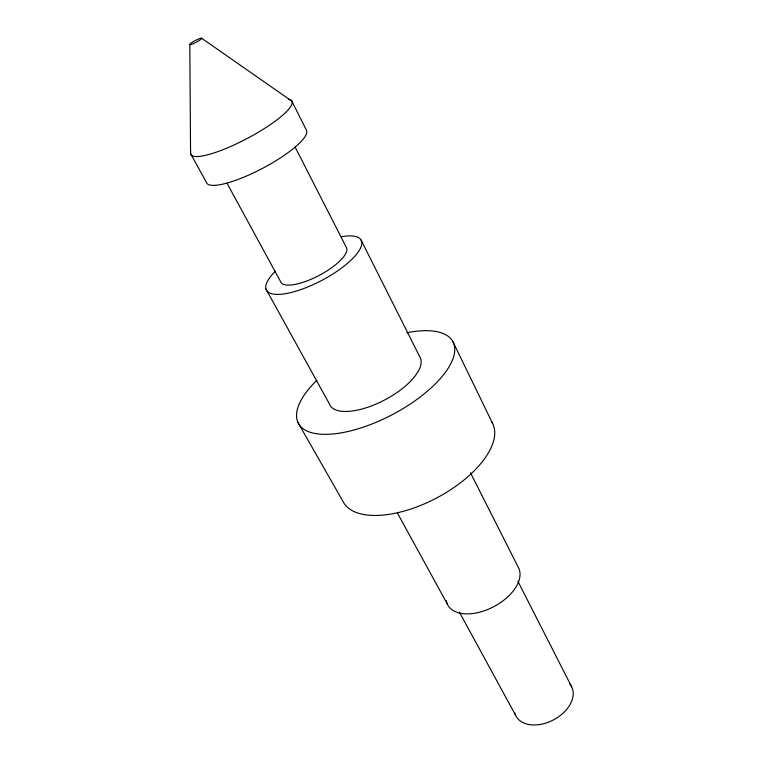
<?xml version="1.0" encoding="UTF-8"?>
<svg xmlns="http://www.w3.org/2000/svg" width="763" height="763" viewBox="0 0 763 763"><rect width="100%" height="100%" fill="white"/><g stroke="black" fill="none" stroke-linecap="round" stroke-linejoin="round"><path stroke-width="1.14" d="M201.709 38.284A6.705 0.963 -27.8 0 1 193.039 43.758A6.705 0.963 -27.8 0 1 192.562 42.118A6.705 0.963 -27.8 0 1 201.709 38.284L291.828 101.126L306.392 130.111A56.472 13.286 -27.8 0 1 261.013 169.148A56.472 13.286 -27.8 0 1 206.21 181.937L190.559 153.611L189.825 44.483M297.98 422.54L342.749 500.995A84.378 40.305 -27.8 0 0 437.437 497.552A84.378 40.305 -27.8 0 0 491.496 421.481M265.934 288.996L329.263 403.665A51.016 21.106 -27.8 0 0 383.303 400.67A51.016 21.106 -27.8 0 0 420.06 357.37L361.109 240.107M397.265 512.784L447.118 603.609M227.012 183.234L280.526 281.499A37.091 11.922 -27.8 0 0 318.076 275.968A37.091 11.922 -27.8 0 0 346.45 247.632L294.985 146.754M459.336 612.031L515.416 714.902M517.877 581.272L571.668 686.824M470.447 472.745L518.497 567.701A39.981 23.062 -27.8 0 1 490.304 608.378A39.981 23.062 -27.8 0 1 446.307 600.662M453.079 342.005L492.574 423.379M569.837 684.068A31.455 21.021 -27.8 0 1 553.347 719.976A31.455 21.021 -27.8 0 1 514.71 712.814M406.832 332.754A87.392 36.204 -27.8 0 1 444.533 373.46A87.392 36.204 -27.8 0 1 329.444 434.233A87.392 36.204 -27.8 0 1 316.817 380.289M341.824 236.673A53.563 17.225 -27.8 0 1 352.544 258.667A53.563 17.225 -27.8 0 1 285.066 293.745A53.563 17.225 -27.8 0 1 275.443 271.17M288.576 99.304A57.111 12.132 -27.8 0 1 248.624 137.712A57.111 12.132 -27.8 0 1 190.731 151.751"/></g></svg>
